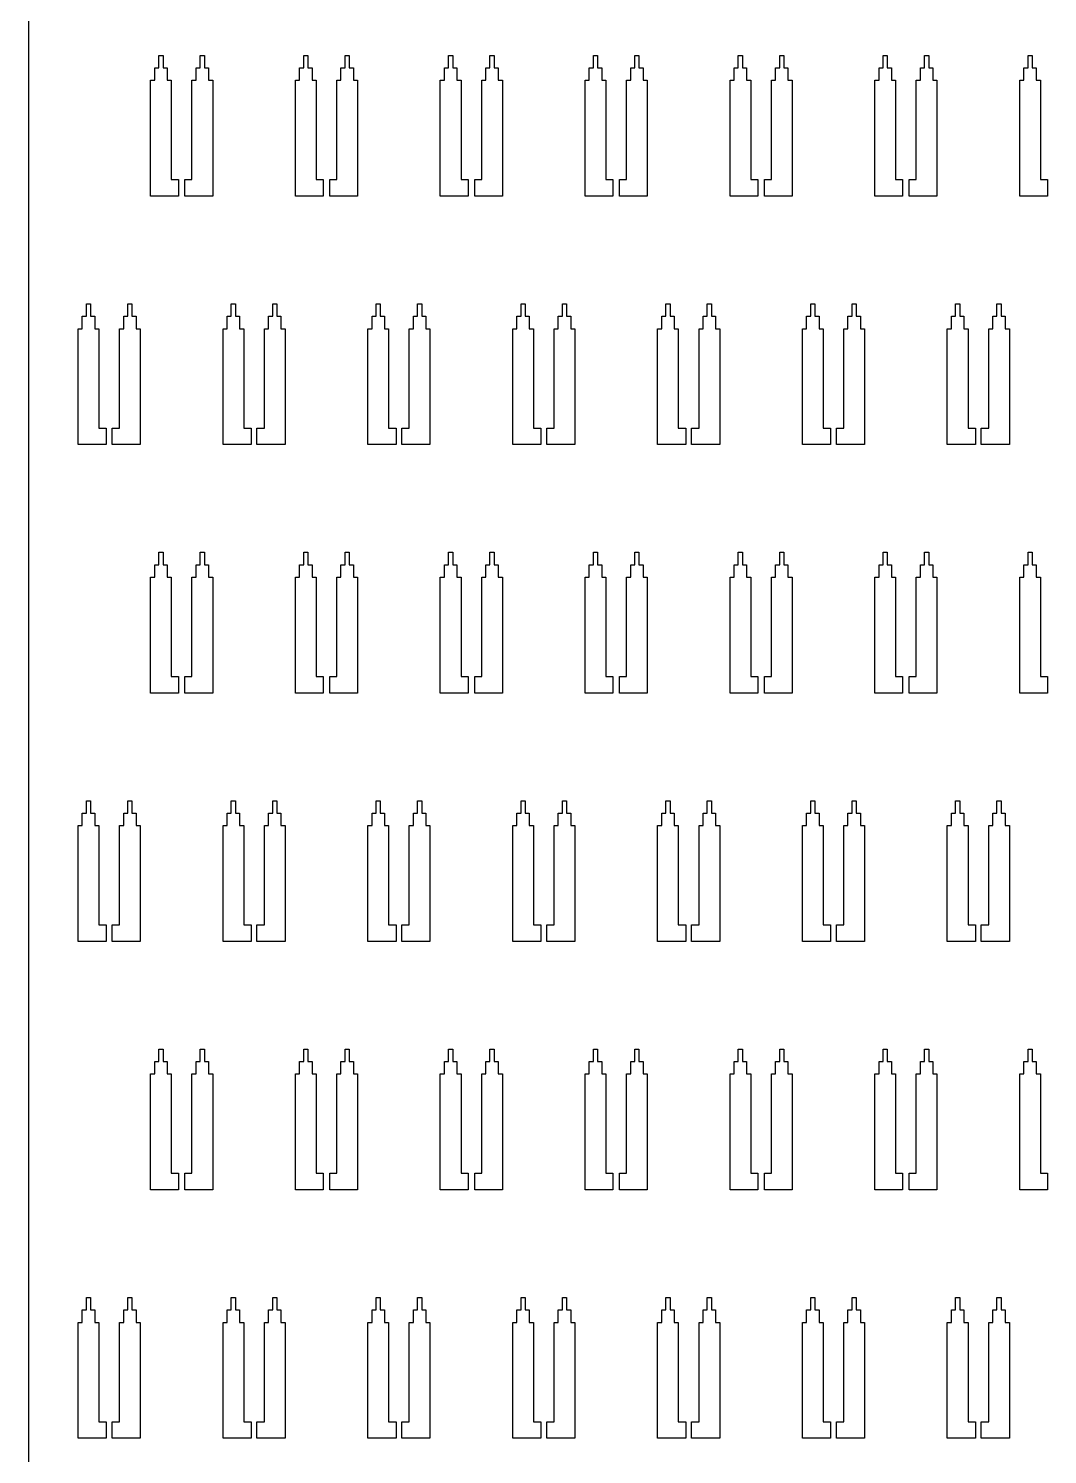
# Model space of a CAD drawing. Extents: x -38350 to 38650, y -35000 to 36000.
# Drawn here: x 20000 to 20246.2, y -23757.9 to -23413.5 of the extents above; entities that cross this region are included whole.
import ezdxf

# ---------------------------------------------------------------- set-up
doc = ezdxf.new("R2010")
doc.units = 0
doc.header["$MEASUREMENT"] = 0

msp = doc.modelspace()

# ---------------------------------------------------------------- linework, layer by layer
for p, q in [((20000, -15000), (20000, -30000)), ((20031.5, -23423), (20031.5, -23420)), ((20031.5, -23420), (20032.5, -23420)), ((20032.5, -23420), (20032.5, -23423)), ((20041.5, -23423), (20041.5, -23420)), ((20041.5, -23420), (20042.5, -23420)), ((20042.5, -23420), (20042.5, -23423)), ((20066.5, -23423), (20066.5, -23420)), ((20066.5, -23420), (20067.5, -23420)), ((20067.5, -23420), (20067.5, -23423)), ((20076.5, -23423), (20076.5, -23420)), ((20076.5, -23420), (20077.5, -23420)), ((20077.5, -23420), (20077.5, -23423)), ((20101.5, -23423), (20101.5, -23420)), ((20101.5, -23420), (20102.5, -23420)), ((20102.5, -23420), (20102.5, -23423)), ((20111.5, -23423), (20111.5, -23420)), ((20111.5, -23420), (20112.5, -23420)), ((20112.5, -23420), (20112.5, -23423)), ((20136.5, -23423), (20136.5, -23420)), ((20136.5, -23420), (20137.5, -23420)), ((20137.5, -23420), (20137.5, -23423)), ((20146.5, -23423), (20146.5, -23420)), ((20146.5, -23420), (20147.5, -23420)), ((20147.5, -23420), (20147.5, -23423)), ((20171.5, -23423), (20171.5, -23420)), ((20171.5, -23420), (20172.5, -23420)), ((20172.5, -23420), (20172.5, -23423)), ((20181.5, -23423), (20181.5, -23420)), ((20181.5, -23420), (20182.5, -23420)), ((20182.5, -23420), (20182.5, -23423)), ((20206.5, -23423), (20206.5, -23420)), ((20206.5, -23420), (20207.5, -23420)), ((20207.5, -23420), (20207.5, -23423)), ((20216.5, -23423), (20216.5, -23420)), ((20216.5, -23420), (20217.5, -23420)), ((20217.5, -23420), (20217.5, -23423)), ((20241.5, -23423), (20241.5, -23420)), ((20241.5, -23420), (20242.5, -23420)), ((20242.5, -23420), (20242.5, -23423)), ((20030.5, -23426), (20030.5, -23423)), ((20030.5, -23423), (20031.5, -23423)), ((20032.5, -23423), (20033.5, -23423)), ((20033.5, -23423), (20033.5, -23426)), ((20040.5, -23426), (20040.5, -23423)), ((20040.5, -23423), (20041.5, -23423)), ((20042.5, -23423), (20043.5, -23423)), ((20043.5, -23423), (20043.5, -23426)), ((20065.5, -23426), (20065.5, -23423)), ((20065.5, -23423), (20066.5, -23423)), ((20067.5, -23423), (20068.5, -23423)), ((20068.5, -23423), (20068.5, -23426)), ((20075.5, -23426), (20075.5, -23423)), ((20075.5, -23423), (20076.5, -23423)), ((20077.5, -23423), (20078.5, -23423)), ((20078.5, -23423), (20078.5, -23426)), ((20100.5, -23426), (20100.5, -23423)), ((20100.5, -23423), (20101.5, -23423)), ((20102.5, -23423), (20103.5, -23423)), ((20103.5, -23423), (20103.5, -23426)), ((20110.5, -23426), (20110.5, -23423)), ((20110.5, -23423), (20111.5, -23423)), ((20112.5, -23423), (20113.5, -23423)), ((20113.5, -23423), (20113.5, -23426)), ((20135.5, -23426), (20135.5, -23423)), ((20135.5, -23423), (20136.5, -23423)), ((20137.5, -23423), (20138.5, -23423)), ((20138.5, -23423), (20138.5, -23426)), ((20145.5, -23426), (20145.5, -23423)), ((20145.5, -23423), (20146.5, -23423)), ((20147.5, -23423), (20148.5, -23423)), ((20148.5, -23423), (20148.5, -23426)), ((20170.5, -23426), (20170.5, -23423)), ((20170.5, -23423), (20171.5, -23423)), ((20172.5, -23423), (20173.5, -23423)), ((20173.5, -23423), (20173.5, -23426)), ((20180.5, -23426), (20180.5, -23423)), ((20180.5, -23423), (20181.5, -23423)), ((20182.5, -23423), (20183.5, -23423)), ((20183.5, -23423), (20183.5, -23426)), ((20205.5, -23426), (20205.5, -23423)), ((20205.5, -23423), (20206.5, -23423)), ((20207.5, -23423), (20208.5, -23423)), ((20208.5, -23423), (20208.5, -23426)), ((20215.5, -23426), (20215.5, -23423)), ((20215.5, -23423), (20216.5, -23423)), ((20217.5, -23423), (20218.5, -23423)), ((20218.5, -23423), (20218.5, -23426)), ((20240.5, -23426), (20240.5, -23423)), ((20240.5, -23423), (20241.5, -23423)), ((20242.5, -23423), (20243.5, -23423)), ((20243.5, -23423), (20243.5, -23426)), ((20029.5, -23454), (20029.5, -23426)), ((20029.5, -23426), (20030.5, -23426)), ((20033.5, -23426), (20034.5, -23426)), ((20034.5, -23426), (20034.5, -23450)), ((20039.5, -23450), (20039.5, -23426)), ((20039.5, -23426), (20040.5, -23426)), ((20043.5, -23426), (20044.5, -23426)), ((20044.5, -23426), (20044.5, -23454)), ((20064.5, -23454), (20064.5, -23426)), ((20064.5, -23426), (20065.5, -23426)), ((20068.5, -23426), (20069.5, -23426)), ((20069.5, -23426), (20069.5, -23450)), ((20074.5, -23450), (20074.5, -23426)), ((20074.5, -23426), (20075.5, -23426)), ((20078.5, -23426), (20079.5, -23426)), ((20079.5, -23426), (20079.5, -23454)), ((20099.5, -23454), (20099.5, -23426)), ((20099.5, -23426), (20100.5, -23426)), ((20103.5, -23426), (20104.5, -23426)), ((20104.5, -23426), (20104.5, -23450)), ((20109.5, -23450), (20109.5, -23426)), ((20109.5, -23426), (20110.5, -23426)), ((20113.5, -23426), (20114.5, -23426)), ((20114.5, -23426), (20114.5, -23454)), ((20134.5, -23454), (20134.5, -23426)), ((20134.5, -23426), (20135.5, -23426)), ((20138.5, -23426), (20139.5, -23426)), ((20139.5, -23426), (20139.5, -23450)), ((20144.5, -23450), (20144.5, -23426)), ((20144.5, -23426), (20145.5, -23426)), ((20148.5, -23426), (20149.5, -23426)), ((20149.5, -23426), (20149.5, -23454)), ((20169.5, -23454), (20169.5, -23426)), ((20169.5, -23426), (20170.5, -23426)), ((20173.5, -23426), (20174.5, -23426)), ((20174.5, -23426), (20174.5, -23450)), ((20179.5, -23450), (20179.5, -23426)), ((20179.5, -23426), (20180.5, -23426)), ((20183.5, -23426), (20184.5, -23426)), ((20184.5, -23426), (20184.5, -23454)), ((20204.5, -23454), (20204.5, -23426)), ((20204.5, -23426), (20205.5, -23426)), ((20208.5, -23426), (20209.5, -23426)), ((20209.5, -23426), (20209.5, -23450)), ((20214.5, -23450), (20214.5, -23426)), ((20214.5, -23426), (20215.5, -23426)), ((20218.5, -23426), (20219.5, -23426)), ((20219.5, -23426), (20219.5, -23454)), ((20239.5, -23454), (20239.5, -23426)), ((20239.5, -23426), (20240.5, -23426)), ((20243.5, -23426), (20244.5, -23426)), ((20244.5, -23426), (20244.5, -23450)), ((20034.5, -23450), (20036.2, -23450)), ((20036.2, -23450), (20036.2, -23454)), ((20037.8, -23454), (20037.8, -23450)), ((20037.8, -23450), (20039.5, -23450)), ((20069.5, -23450), (20071.2, -23450)), ((20071.2, -23450), (20071.2, -23454)), ((20072.8, -23454), (20072.8, -23450)), ((20072.8, -23450), (20074.5, -23450)), ((20104.5, -23450), (20106.2, -23450)), ((20106.2, -23450), (20106.2, -23454)), ((20107.8, -23454), (20107.8, -23450)), ((20107.8, -23450), (20109.5, -23450)), ((20139.5, -23450), (20141.2, -23450)), ((20141.2, -23450), (20141.2, -23454)), ((20142.8, -23454), (20142.8, -23450)), ((20142.8, -23450), (20144.5, -23450)), ((20174.5, -23450), (20176.2, -23450)), ((20176.2, -23450), (20176.2, -23454)), ((20177.8, -23454), (20177.8, -23450)), ((20177.8, -23450), (20179.5, -23450)), ((20209.5, -23450), (20211.2, -23450)), ((20211.2, -23450), (20211.2, -23454)), ((20212.8, -23454), (20212.8, -23450)), ((20212.8, -23450), (20214.5, -23450)), ((20244.5, -23450), (20246.2, -23450)), ((20246.2, -23450), (20246.2, -23454)), ((20036.2, -23454), (20029.5, -23454)), ((20044.5, -23454), (20037.8, -23454)), ((20071.2, -23454), (20064.5, -23454)), ((20079.5, -23454), (20072.8, -23454)), ((20106.2, -23454), (20099.5, -23454)), ((20114.5, -23454), (20107.8, -23454)), ((20141.2, -23454), (20134.5, -23454)), ((20149.5, -23454), (20142.8, -23454)), ((20176.2, -23454), (20169.5, -23454)), ((20184.5, -23454), (20177.8, -23454)), ((20211.2, -23454), (20204.5, -23454)), ((20219.5, -23454), (20212.8, -23454)), ((20246.2, -23454), (20239.5, -23454)), ((20014, -23483), (20014, -23480)), ((20014, -23480), (20015, -23480)), ((20015, -23480), (20015, -23483)), ((20024, -23483), (20024, -23480)), ((20024, -23480), (20025, -23480)), ((20025, -23480), (20025, -23483)), ((20049, -23483), (20049, -23480)), ((20049, -23480), (20050, -23480)), ((20050, -23480), (20050, -23483)), ((20059, -23483), (20059, -23480)), ((20059, -23480), (20060, -23480)), ((20060, -23480), (20060, -23483)), ((20084, -23483), (20084, -23480)), ((20084, -23480), (20085, -23480)), ((20085, -23480), (20085, -23483)), ((20094, -23483), (20094, -23480)), ((20094, -23480), (20095, -23480)), ((20095, -23480), (20095, -23483)), ((20119, -23483), (20119, -23480)), ((20119, -23480), (20120, -23480)), ((20120, -23480), (20120, -23483)), ((20129, -23483), (20129, -23480)), ((20129, -23480), (20130, -23480)), ((20130, -23480), (20130, -23483)), ((20154, -23483), (20154, -23480)), ((20154, -23480), (20155, -23480)), ((20155, -23480), (20155, -23483)), ((20164, -23483), (20164, -23480)), ((20164, -23480), (20165, -23480)), ((20165, -23480), (20165, -23483)), ((20189, -23483), (20189, -23480)), ((20189, -23480), (20190, -23480)), ((20190, -23480), (20190, -23483)), ((20199, -23483), (20199, -23480)), ((20199, -23480), (20200, -23480)), ((20200, -23480), (20200, -23483)), ((20224, -23483), (20224, -23480)), ((20224, -23480), (20225, -23480)), ((20225, -23480), (20225, -23483)), ((20234, -23483), (20234, -23480)), ((20234, -23480), (20235, -23480)), ((20235, -23480), (20235, -23483)), ((20012, -23514), (20012, -23486)), ((20012, -23486), (20013, -23486)), ((20013, -23486), (20013, -23483)), ((20013, -23483), (20014, -23483)), ((20015, -23483), (20016, -23483)), ((20016, -23483), (20016, -23486)), ((20016, -23486), (20017, -23486)), ((20017, -23486), (20017, -23510)), ((20022, -23510), (20022, -23486)), ((20022, -23486), (20023, -23486)), ((20023, -23486), (20023, -23483)), ((20023, -23483), (20024, -23483)), ((20025, -23483), (20026, -23483)), ((20026, -23483), (20026, -23486)), ((20026, -23486), (20027, -23486)), ((20027, -23486), (20027, -23514)), ((20047, -23514), (20047, -23486)), ((20047, -23486), (20048, -23486)), ((20048, -23486), (20048, -23483)), ((20048, -23483), (20049, -23483)), ((20050, -23483), (20051, -23483)), ((20051, -23483), (20051, -23486)), ((20051, -23486), (20052, -23486)), ((20052, -23486), (20052, -23510)), ((20057, -23510), (20057, -23486)), ((20057, -23486), (20058, -23486)), ((20058, -23486), (20058, -23483)), ((20058, -23483), (20059, -23483)), ((20060, -23483), (20061, -23483)), ((20061, -23483), (20061, -23486)), ((20061, -23486), (20062, -23486)), ((20062, -23486), (20062, -23514)), ((20082, -23514), (20082, -23486)), ((20082, -23486), (20083, -23486)), ((20083, -23486), (20083, -23483)), ((20083, -23483), (20084, -23483)), ((20085, -23483), (20086, -23483)), ((20086, -23483), (20086, -23486)), ((20086, -23486), (20087, -23486)), ((20087, -23486), (20087, -23510)), ((20092, -23510), (20092, -23486)), ((20092, -23486), (20093, -23486)), ((20093, -23486), (20093, -23483)), ((20093, -23483), (20094, -23483)), ((20095, -23483), (20096, -23483)), ((20096, -23483), (20096, -23486)), ((20096, -23486), (20097, -23486)), ((20097, -23486), (20097, -23514)), ((20117, -23514), (20117, -23486)), ((20117, -23486), (20118, -23486)), ((20118, -23486), (20118, -23483)), ((20118, -23483), (20119, -23483)), ((20120, -23483), (20121, -23483)), ((20121, -23483), (20121, -23486)), ((20121, -23486), (20122, -23486)), ((20122, -23486), (20122, -23510)), ((20127, -23510), (20127, -23486)), ((20127, -23486), (20128, -23486)), ((20128, -23486), (20128, -23483)), ((20128, -23483), (20129, -23483)), ((20130, -23483), (20131, -23483)), ((20131, -23483), (20131, -23486)), ((20131, -23486), (20132, -23486)), ((20132, -23486), (20132, -23514)), ((20152, -23514), (20152, -23486)), ((20152, -23486), (20153, -23486)), ((20153, -23486), (20153, -23483)), ((20153, -23483), (20154, -23483)), ((20155, -23483), (20156, -23483)), ((20156, -23483), (20156, -23486)), ((20156, -23486), (20157, -23486)), ((20157, -23486), (20157, -23510)), ((20162, -23510), (20162, -23486)), ((20162, -23486), (20163, -23486)), ((20163, -23486), (20163, -23483)), ((20163, -23483), (20164, -23483)), ((20165, -23483), (20166, -23483)), ((20166, -23483), (20166, -23486)), ((20166, -23486), (20167, -23486)), ((20167, -23486), (20167, -23514)), ((20187, -23514), (20187, -23486)), ((20187, -23486), (20188, -23486)), ((20188, -23486), (20188, -23483)), ((20188, -23483), (20189, -23483)), ((20190, -23483), (20191, -23483)), ((20191, -23483), (20191, -23486)), ((20191, -23486), (20192, -23486)), ((20192, -23486), (20192, -23510)), ((20197, -23510), (20197, -23486)), ((20197, -23486), (20198, -23486)), ((20198, -23486), (20198, -23483)), ((20198, -23483), (20199, -23483)), ((20200, -23483), (20201, -23483)), ((20201, -23483), (20201, -23486)), ((20201, -23486), (20202, -23486)), ((20202, -23486), (20202, -23514)), ((20222, -23514), (20222, -23486)), ((20222, -23486), (20223, -23486)), ((20223, -23486), (20223, -23483)), ((20223, -23483), (20224, -23483)), ((20225, -23483), (20226, -23483)), ((20226, -23483), (20226, -23486)), ((20226, -23486), (20227, -23486)), ((20227, -23486), (20227, -23510)), ((20232, -23510), (20232, -23486)), ((20232, -23486), (20233, -23486)), ((20233, -23486), (20233, -23483)), ((20233, -23483), (20234, -23483)), ((20235, -23483), (20236, -23483)), ((20236, -23483), (20236, -23486)), ((20236, -23486), (20237, -23486)), ((20237, -23486), (20237, -23514)), ((20017, -23510), (20018.8, -23510)), ((20018.8, -23510), (20018.8, -23514)), ((20020.2, -23514), (20020.2, -23510)), ((20020.2, -23510), (20022, -23510)), ((20052, -23510), (20053.8, -23510)), ((20053.8, -23510), (20053.8, -23514)), ((20055.2, -23514), (20055.2, -23510)), ((20055.2, -23510), (20057, -23510)), ((20087, -23510), (20088.8, -23510)), ((20088.8, -23510), (20088.8, -23514)), ((20090.2, -23514), (20090.2, -23510)), ((20090.2, -23510), (20092, -23510)), ((20122, -23510), (20123.8, -23510)), ((20123.8, -23510), (20123.8, -23514)), ((20125.2, -23514), (20125.2, -23510)), ((20125.2, -23510), (20127, -23510)), ((20157, -23510), (20158.8, -23510)), ((20158.8, -23510), (20158.8, -23514)), ((20160.2, -23514), (20160.2, -23510)), ((20160.2, -23510), (20162, -23510)), ((20192, -23510), (20193.8, -23510)), ((20193.8, -23510), (20193.8, -23514)), ((20195.2, -23514), (20195.2, -23510)), ((20195.2, -23510), (20197, -23510)), ((20227, -23510), (20228.8, -23510)), ((20228.8, -23510), (20228.8, -23514)), ((20230.2, -23514), (20230.2, -23510)), ((20230.2, -23510), (20232, -23510)), ((20018.8, -23514), (20012, -23514)), ((20027, -23514), (20020.2, -23514)), ((20053.8, -23514), (20047, -23514)), ((20062, -23514), (20055.2, -23514)), ((20088.8, -23514), (20082, -23514)), ((20097, -23514), (20090.2, -23514)), ((20123.8, -23514), (20117, -23514)), ((20132, -23514), (20125.2, -23514)), ((20158.8, -23514), (20152, -23514)), ((20167, -23514), (20160.2, -23514)), ((20193.8, -23514), (20187, -23514)), ((20202, -23514), (20195.2, -23514)), ((20228.8, -23514), (20222, -23514)), ((20237, -23514), (20230.2, -23514)), ((20031.5, -23543), (20031.5, -23540)), ((20031.5, -23540), (20032.5, -23540)), ((20032.5, -23540), (20032.5, -23543)), ((20041.5, -23543), (20041.5, -23540)), ((20041.5, -23540), (20042.5, -23540)), ((20042.5, -23540), (20042.5, -23543)), ((20066.5, -23543), (20066.5, -23540)), ((20066.5, -23540), (20067.5, -23540)), ((20067.5, -23540), (20067.5, -23543)), ((20076.5, -23543), (20076.5, -23540)), ((20076.5, -23540), (20077.5, -23540)), ((20077.5, -23540), (20077.5, -23543)), ((20101.5, -23543), (20101.5, -23540)), ((20101.5, -23540), (20102.5, -23540)), ((20102.5, -23540), (20102.5, -23543)), ((20111.5, -23543), (20111.5, -23540)), ((20111.5, -23540), (20112.5, -23540)), ((20112.5, -23540), (20112.5, -23543)), ((20136.5, -23543), (20136.5, -23540)), ((20136.5, -23540), (20137.5, -23540)), ((20137.5, -23540), (20137.5, -23543)), ((20146.5, -23543), (20146.5, -23540)), ((20146.5, -23540), (20147.5, -23540)), ((20147.5, -23540), (20147.5, -23543)), ((20171.5, -23543), (20171.5, -23540)), ((20171.5, -23540), (20172.5, -23540)), ((20172.5, -23540), (20172.5, -23543)), ((20181.5, -23543), (20181.5, -23540)), ((20181.5, -23540), (20182.5, -23540)), ((20182.5, -23540), (20182.5, -23543)), ((20206.5, -23543), (20206.5, -23540)), ((20206.5, -23540), (20207.5, -23540)), ((20207.5, -23540), (20207.5, -23543)), ((20216.5, -23543), (20216.5, -23540)), ((20216.5, -23540), (20217.5, -23540)), ((20217.5, -23540), (20217.5, -23543)), ((20241.5, -23543), (20241.5, -23540)), ((20241.5, -23540), (20242.5, -23540)), ((20242.5, -23540), (20242.5, -23543)), ((20030.5, -23546), (20030.5, -23543)), ((20030.5, -23543), (20031.5, -23543)), ((20032.5, -23543), (20033.5, -23543)), ((20033.5, -23543), (20033.5, -23546)), ((20040.5, -23546), (20040.5, -23543)), ((20040.5, -23543), (20041.5, -23543)), ((20042.5, -23543), (20043.5, -23543)), ((20043.5, -23543), (20043.5, -23546)), ((20065.5, -23546), (20065.5, -23543)), ((20065.5, -23543), (20066.5, -23543)), ((20067.5, -23543), (20068.5, -23543)), ((20068.5, -23543), (20068.5, -23546)), ((20075.5, -23546), (20075.5, -23543)), ((20075.5, -23543), (20076.5, -23543)), ((20077.5, -23543), (20078.5, -23543)), ((20078.5, -23543), (20078.5, -23546)), ((20100.5, -23546), (20100.5, -23543)), ((20100.5, -23543), (20101.5, -23543)), ((20102.5, -23543), (20103.5, -23543)), ((20103.5, -23543), (20103.5, -23546)), ((20110.5, -23546), (20110.5, -23543)), ((20110.5, -23543), (20111.5, -23543)), ((20112.5, -23543), (20113.5, -23543)), ((20113.5, -23543), (20113.5, -23546)), ((20135.5, -23546), (20135.5, -23543)), ((20135.5, -23543), (20136.5, -23543)), ((20137.5, -23543), (20138.5, -23543)), ((20138.5, -23543), (20138.5, -23546)), ((20145.5, -23546), (20145.5, -23543)), ((20145.5, -23543), (20146.5, -23543)), ((20147.5, -23543), (20148.5, -23543)), ((20148.5, -23543), (20148.5, -23546)), ((20170.5, -23546), (20170.5, -23543)), ((20170.5, -23543), (20171.5, -23543)), ((20172.5, -23543), (20173.5, -23543)), ((20173.5, -23543), (20173.5, -23546)), ((20180.5, -23546), (20180.5, -23543)), ((20180.5, -23543), (20181.5, -23543)), ((20182.5, -23543), (20183.5, -23543)), ((20183.5, -23543), (20183.5, -23546)), ((20205.5, -23546), (20205.5, -23543)), ((20205.5, -23543), (20206.5, -23543)), ((20207.5, -23543), (20208.5, -23543)), ((20208.5, -23543), (20208.5, -23546)), ((20215.5, -23546), (20215.5, -23543)), ((20215.5, -23543), (20216.5, -23543)), ((20217.5, -23543), (20218.5, -23543)), ((20218.5, -23543), (20218.5, -23546)), ((20240.5, -23546), (20240.5, -23543)), ((20240.5, -23543), (20241.5, -23543)), ((20242.5, -23543), (20243.5, -23543)), ((20243.5, -23543), (20243.5, -23546)), ((20029.5, -23574), (20029.5, -23546)), ((20029.5, -23546), (20030.5, -23546)), ((20033.5, -23546), (20034.5, -23546)), ((20034.5, -23546), (20034.5, -23570)), ((20039.5, -23570), (20039.5, -23546)), ((20039.5, -23546), (20040.5, -23546)), ((20043.5, -23546), (20044.5, -23546)), ((20044.5, -23546), (20044.5, -23574)), ((20064.5, -23574), (20064.5, -23546)), ((20064.5, -23546), (20065.5, -23546)), ((20068.5, -23546), (20069.5, -23546)), ((20069.5, -23546), (20069.5, -23570)), ((20074.5, -23570), (20074.5, -23546)), ((20074.5, -23546), (20075.5, -23546)), ((20078.5, -23546), (20079.5, -23546)), ((20079.5, -23546), (20079.5, -23574)), ((20099.5, -23574), (20099.5, -23546)), ((20099.5, -23546), (20100.5, -23546)), ((20103.5, -23546), (20104.5, -23546)), ((20104.5, -23546), (20104.5, -23570)), ((20109.5, -23570), (20109.5, -23546)), ((20109.5, -23546), (20110.5, -23546)), ((20113.5, -23546), (20114.5, -23546)), ((20114.5, -23546), (20114.5, -23574)), ((20134.5, -23574), (20134.5, -23546)), ((20134.5, -23546), (20135.5, -23546)), ((20138.5, -23546), (20139.5, -23546)), ((20139.5, -23546), (20139.5, -23570)), ((20144.5, -23570), (20144.5, -23546)), ((20144.5, -23546), (20145.5, -23546)), ((20148.5, -23546), (20149.5, -23546)), ((20149.5, -23546), (20149.5, -23574)), ((20169.5, -23574), (20169.5, -23546)), ((20169.5, -23546), (20170.5, -23546)), ((20173.5, -23546), (20174.5, -23546)), ((20174.5, -23546), (20174.5, -23570)), ((20179.5, -23570), (20179.5, -23546)), ((20179.5, -23546), (20180.5, -23546)), ((20183.5, -23546), (20184.5, -23546)), ((20184.5, -23546), (20184.5, -23574)), ((20204.5, -23574), (20204.5, -23546)), ((20204.5, -23546), (20205.5, -23546)), ((20208.5, -23546), (20209.5, -23546)), ((20209.5, -23546), (20209.5, -23570)), ((20214.5, -23570), (20214.5, -23546)), ((20214.5, -23546), (20215.5, -23546)), ((20218.5, -23546), (20219.5, -23546)), ((20219.5, -23546), (20219.5, -23574)), ((20239.5, -23574), (20239.5, -23546)), ((20239.5, -23546), (20240.5, -23546)), ((20243.5, -23546), (20244.5, -23546)), ((20244.5, -23546), (20244.5, -23570)), ((20034.5, -23570), (20036.2, -23570)), ((20036.2, -23570), (20036.2, -23574)), ((20037.8, -23574), (20037.8, -23570)), ((20037.8, -23570), (20039.5, -23570)), ((20069.5, -23570), (20071.2, -23570)), ((20071.2, -23570), (20071.2, -23574)), ((20072.8, -23574), (20072.8, -23570)), ((20072.8, -23570), (20074.5, -23570)), ((20104.5, -23570), (20106.2, -23570)), ((20106.2, -23570), (20106.2, -23574)), ((20107.8, -23574), (20107.8, -23570)), ((20107.8, -23570), (20109.5, -23570)), ((20139.5, -23570), (20141.2, -23570)), ((20141.2, -23570), (20141.2, -23574)), ((20142.8, -23574), (20142.8, -23570)), ((20142.8, -23570), (20144.5, -23570)), ((20174.5, -23570), (20176.2, -23570)), ((20176.2, -23570), (20176.2, -23574)), ((20177.8, -23574), (20177.8, -23570)), ((20177.8, -23570), (20179.5, -23570)), ((20209.5, -23570), (20211.2, -23570)), ((20211.2, -23570), (20211.2, -23574)), ((20212.8, -23574), (20212.8, -23570)), ((20212.8, -23570), (20214.5, -23570)), ((20244.5, -23570), (20246.2, -23570)), ((20246.2, -23570), (20246.2, -23574)), ((20036.2, -23574), (20029.5, -23574)), ((20044.5, -23574), (20037.8, -23574)), ((20071.2, -23574), (20064.5, -23574)), ((20079.5, -23574), (20072.8, -23574)), ((20106.2, -23574), (20099.5, -23574)), ((20114.5, -23574), (20107.8, -23574)), ((20141.2, -23574), (20134.5, -23574)), ((20149.5, -23574), (20142.8, -23574)), ((20176.2, -23574), (20169.5, -23574)), ((20184.5, -23574), (20177.8, -23574)), ((20211.2, -23574), (20204.5, -23574)), ((20219.5, -23574), (20212.8, -23574)), ((20246.2, -23574), (20239.5, -23574)), ((20013, -23606), (20013, -23603)), ((20013, -23603), (20014, -23603)), ((20014, -23603), (20014, -23600)), ((20014, -23600), (20015, -23600)), ((20015, -23600), (20015, -23603)), ((20015, -23603), (20016, -23603)), ((20016, -23603), (20016, -23606)), ((20023, -23606), (20023, -23603)), ((20023, -23603), (20024, -23603)), ((20024, -23603), (20024, -23600)), ((20024, -23600), (20025, -23600)), ((20025, -23600), (20025, -23603)), ((20025, -23603), (20026, -23603)), ((20026, -23603), (20026, -23606)), ((20048, -23606), (20048, -23603)), ((20048, -23603), (20049, -23603)), ((20049, -23603), (20049, -23600)), ((20049, -23600), (20050, -23600)), ((20050, -23600), (20050, -23603)), ((20050, -23603), (20051, -23603)), ((20051, -23603), (20051, -23606)), ((20058, -23606), (20058, -23603)), ((20058, -23603), (20059, -23603)), ((20059, -23603), (20059, -23600)), ((20059, -23600), (20060, -23600)), ((20060, -23600), (20060, -23603)), ((20060, -23603), (20061, -23603)), ((20061, -23603), (20061, -23606)), ((20083, -23606), (20083, -23603)), ((20083, -23603), (20084, -23603)), ((20084, -23603), (20084, -23600)), ((20084, -23600), (20085, -23600)), ((20085, -23600), (20085, -23603)), ((20085, -23603), (20086, -23603)), ((20086, -23603), (20086, -23606)), ((20093, -23606), (20093, -23603)), ((20093, -23603), (20094, -23603)), ((20094, -23603), (20094, -23600)), ((20094, -23600), (20095, -23600)), ((20095, -23600), (20095, -23603)), ((20095, -23603), (20096, -23603)), ((20096, -23603), (20096, -23606)), ((20118, -23606), (20118, -23603)), ((20118, -23603), (20119, -23603)), ((20119, -23603), (20119, -23600)), ((20119, -23600), (20120, -23600)), ((20120, -23600), (20120, -23603)), ((20120, -23603), (20121, -23603)), ((20121, -23603), (20121, -23606)), ((20128, -23606), (20128, -23603)), ((20128, -23603), (20129, -23603)), ((20129, -23603), (20129, -23600)), ((20129, -23600), (20130, -23600)), ((20130, -23600), (20130, -23603)), ((20130, -23603), (20131, -23603)), ((20131, -23603), (20131, -23606)), ((20153, -23606), (20153, -23603)), ((20153, -23603), (20154, -23603)), ((20154, -23603), (20154, -23600)), ((20154, -23600), (20155, -23600)), ((20155, -23600), (20155, -23603)), ((20155, -23603), (20156, -23603)), ((20156, -23603), (20156, -23606)), ((20163, -23606), (20163, -23603)), ((20163, -23603), (20164, -23603)), ((20164, -23603), (20164, -23600)), ((20164, -23600), (20165, -23600)), ((20165, -23600), (20165, -23603)), ((20165, -23603), (20166, -23603)), ((20166, -23603), (20166, -23606)), ((20188, -23606), (20188, -23603)), ((20188, -23603), (20189, -23603)), ((20189, -23603), (20189, -23600)), ((20189, -23600), (20190, -23600)), ((20190, -23600), (20190, -23603)), ((20190, -23603), (20191, -23603)), ((20191, -23603), (20191, -23606)), ((20198, -23606), (20198, -23603)), ((20198, -23603), (20199, -23603)), ((20199, -23603), (20199, -23600)), ((20199, -23600), (20200, -23600)), ((20200, -23600), (20200, -23603)), ((20200, -23603), (20201, -23603)), ((20201, -23603), (20201, -23606)), ((20223, -23606), (20223, -23603)), ((20223, -23603), (20224, -23603)), ((20224, -23603), (20224, -23600)), ((20224, -23600), (20225, -23600)), ((20225, -23600), (20225, -23603)), ((20225, -23603), (20226, -23603)), ((20226, -23603), (20226, -23606)), ((20233, -23606), (20233, -23603)), ((20233, -23603), (20234, -23603)), ((20234, -23603), (20234, -23600)), ((20234, -23600), (20235, -23600)), ((20235, -23600), (20235, -23603)), ((20235, -23603), (20236, -23603)), ((20236, -23603), (20236, -23606)), ((20012, -23634), (20012, -23606)), ((20012, -23606), (20013, -23606)), ((20016, -23606), (20017, -23606)), ((20017, -23606), (20017, -23630)), ((20022, -23630), (20022, -23606)), ((20022, -23606), (20023, -23606)), ((20026, -23606), (20027, -23606)), ((20027, -23606), (20027, -23634)), ((20047, -23634), (20047, -23606)), ((20047, -23606), (20048, -23606)), ((20051, -23606), (20052, -23606)), ((20052, -23606), (20052, -23630)), ((20057, -23630), (20057, -23606)), ((20057, -23606), (20058, -23606)), ((20061, -23606), (20062, -23606)), ((20062, -23606), (20062, -23634)), ((20082, -23634), (20082, -23606)), ((20082, -23606), (20083, -23606)), ((20086, -23606), (20087, -23606)), ((20087, -23606), (20087, -23630)), ((20092, -23630), (20092, -23606)), ((20092, -23606), (20093, -23606)), ((20096, -23606), (20097, -23606)), ((20097, -23606), (20097, -23634)), ((20117, -23634), (20117, -23606)), ((20117, -23606), (20118, -23606)), ((20121, -23606), (20122, -23606)), ((20122, -23606), (20122, -23630)), ((20127, -23630), (20127, -23606)), ((20127, -23606), (20128, -23606)), ((20131, -23606), (20132, -23606)), ((20132, -23606), (20132, -23634)), ((20152, -23634), (20152, -23606)), ((20152, -23606), (20153, -23606)), ((20156, -23606), (20157, -23606)), ((20157, -23606), (20157, -23630)), ((20162, -23630), (20162, -23606)), ((20162, -23606), (20163, -23606)), ((20166, -23606), (20167, -23606)), ((20167, -23606), (20167, -23634)), ((20187, -23634), (20187, -23606)), ((20187, -23606), (20188, -23606)), ((20191, -23606), (20192, -23606)), ((20192, -23606), (20192, -23630)), ((20197, -23630), (20197, -23606)), ((20197, -23606), (20198, -23606)), ((20201, -23606), (20202, -23606)), ((20202, -23606), (20202, -23634)), ((20222, -23634), (20222, -23606)), ((20222, -23606), (20223, -23606)), ((20226, -23606), (20227, -23606)), ((20227, -23606), (20227, -23630)), ((20232, -23630), (20232, -23606)), ((20232, -23606), (20233, -23606)), ((20236, -23606), (20237, -23606)), ((20237, -23606), (20237, -23634)), ((20017, -23630), (20018.8, -23630)), ((20018.8, -23630), (20018.8, -23634)), ((20020.2, -23634), (20020.2, -23630)), ((20020.2, -23630), (20022, -23630)), ((20052, -23630), (20053.8, -23630)), ((20053.8, -23630), (20053.8, -23634)), ((20055.2, -23634), (20055.2, -23630)), ((20055.2, -23630), (20057, -23630)), ((20087, -23630), (20088.8, -23630)), ((20088.8, -23630), (20088.8, -23634)), ((20090.2, -23634), (20090.2, -23630)), ((20090.2, -23630), (20092, -23630)), ((20122, -23630), (20123.8, -23630)), ((20123.8, -23630), (20123.8, -23634)), ((20125.2, -23634), (20125.2, -23630)), ((20125.2, -23630), (20127, -23630)), ((20157, -23630), (20158.8, -23630)), ((20158.8, -23630), (20158.8, -23634)), ((20160.2, -23634), (20160.2, -23630)), ((20160.2, -23630), (20162, -23630)), ((20192, -23630), (20193.8, -23630)), ((20193.8, -23630), (20193.8, -23634)), ((20195.2, -23634), (20195.2, -23630)), ((20195.2, -23630), (20197, -23630)), ((20227, -23630), (20228.8, -23630)), ((20228.8, -23630), (20228.8, -23634)), ((20230.2, -23634), (20230.2, -23630)), ((20230.2, -23630), (20232, -23630)), ((20018.8, -23634), (20012, -23634)), ((20027, -23634), (20020.2, -23634)), ((20053.8, -23634), (20047, -23634)), ((20062, -23634), (20055.2, -23634)), ((20088.8, -23634), (20082, -23634)), ((20097, -23634), (20090.2, -23634)), ((20123.8, -23634), (20117, -23634)), ((20132, -23634), (20125.2, -23634)), ((20158.8, -23634), (20152, -23634)), ((20167, -23634), (20160.2, -23634)), ((20193.8, -23634), (20187, -23634)), ((20202, -23634), (20195.2, -23634)), ((20228.8, -23634), (20222, -23634)), ((20237, -23634), (20230.2, -23634)), ((20031.5, -23663), (20031.5, -23660)), ((20031.5, -23660), (20032.5, -23660)), ((20032.5, -23660), (20032.5, -23663)), ((20041.5, -23663), (20041.5, -23660)), ((20041.5, -23660), (20042.5, -23660)), ((20042.5, -23660), (20042.5, -23663)), ((20066.5, -23663), (20066.5, -23660)), ((20066.5, -23660), (20067.5, -23660)), ((20067.5, -23660), (20067.5, -23663)), ((20076.5, -23663), (20076.5, -23660)), ((20076.5, -23660), (20077.5, -23660)), ((20077.5, -23660), (20077.5, -23663)), ((20101.5, -23663), (20101.5, -23660)), ((20101.5, -23660), (20102.5, -23660)), ((20102.5, -23660), (20102.5, -23663)), ((20111.5, -23663), (20111.5, -23660)), ((20111.5, -23660), (20112.5, -23660)), ((20112.5, -23660), (20112.5, -23663)), ((20136.5, -23663), (20136.5, -23660)), ((20136.5, -23660), (20137.5, -23660)), ((20137.5, -23660), (20137.5, -23663)), ((20146.5, -23663), (20146.5, -23660)), ((20146.5, -23660), (20147.5, -23660)), ((20147.5, -23660), (20147.5, -23663)), ((20171.5, -23663), (20171.5, -23660)), ((20171.5, -23660), (20172.5, -23660)), ((20172.5, -23660), (20172.5, -23663)), ((20181.5, -23663), (20181.5, -23660)), ((20181.5, -23660), (20182.5, -23660)), ((20182.5, -23660), (20182.5, -23663)), ((20206.5, -23663), (20206.5, -23660)), ((20206.5, -23660), (20207.5, -23660)), ((20207.5, -23660), (20207.5, -23663)), ((20216.5, -23663), (20216.5, -23660)), ((20216.5, -23660), (20217.5, -23660)), ((20217.5, -23660), (20217.5, -23663)), ((20241.5, -23663), (20241.5, -23660)), ((20241.5, -23660), (20242.5, -23660)), ((20242.5, -23660), (20242.5, -23663)), ((20030.5, -23666), (20030.5, -23663)), ((20030.5, -23663), (20031.5, -23663)), ((20032.5, -23663), (20033.5, -23663)), ((20033.5, -23663), (20033.5, -23666)), ((20040.5, -23666), (20040.5, -23663)), ((20040.5, -23663), (20041.5, -23663)), ((20042.5, -23663), (20043.5, -23663)), ((20043.5, -23663), (20043.5, -23666)), ((20065.5, -23666), (20065.5, -23663)), ((20065.5, -23663), (20066.5, -23663)), ((20067.5, -23663), (20068.5, -23663)), ((20068.5, -23663), (20068.5, -23666)), ((20075.5, -23666), (20075.5, -23663)), ((20075.5, -23663), (20076.5, -23663)), ((20077.5, -23663), (20078.5, -23663)), ((20078.5, -23663), (20078.5, -23666)), ((20100.5, -23666), (20100.5, -23663)), ((20100.5, -23663), (20101.5, -23663)), ((20102.5, -23663), (20103.5, -23663)), ((20103.5, -23663), (20103.5, -23666)), ((20110.5, -23666), (20110.5, -23663)), ((20110.5, -23663), (20111.5, -23663)), ((20112.5, -23663), (20113.5, -23663)), ((20113.5, -23663), (20113.5, -23666)), ((20135.5, -23666), (20135.5, -23663)), ((20135.5, -23663), (20136.5, -23663)), ((20137.5, -23663), (20138.5, -23663)), ((20138.5, -23663), (20138.5, -23666)), ((20145.5, -23666), (20145.5, -23663)), ((20145.5, -23663), (20146.5, -23663)), ((20147.5, -23663), (20148.5, -23663)), ((20148.5, -23663), (20148.5, -23666)), ((20170.5, -23666), (20170.5, -23663)), ((20170.5, -23663), (20171.5, -23663)), ((20172.5, -23663), (20173.5, -23663)), ((20173.5, -23663), (20173.5, -23666)), ((20180.5, -23666), (20180.5, -23663)), ((20180.5, -23663), (20181.5, -23663)), ((20182.5, -23663), (20183.5, -23663)), ((20183.5, -23663), (20183.5, -23666)), ((20205.5, -23666), (20205.5, -23663)), ((20205.5, -23663), (20206.5, -23663)), ((20207.5, -23663), (20208.5, -23663)), ((20208.5, -23663), (20208.5, -23666)), ((20215.5, -23666), (20215.5, -23663)), ((20215.5, -23663), (20216.5, -23663)), ((20217.5, -23663), (20218.5, -23663)), ((20218.5, -23663), (20218.5, -23666)), ((20240.5, -23666), (20240.5, -23663)), ((20240.5, -23663), (20241.5, -23663)), ((20242.5, -23663), (20243.5, -23663)), ((20243.5, -23663), (20243.5, -23666)), ((20029.5, -23694), (20029.5, -23666)), ((20029.5, -23666), (20030.5, -23666)), ((20033.5, -23666), (20034.5, -23666)), ((20034.5, -23666), (20034.5, -23690)), ((20039.5, -23690), (20039.5, -23666)), ((20039.5, -23666), (20040.5, -23666)), ((20043.5, -23666), (20044.5, -23666)), ((20044.5, -23666), (20044.5, -23694)), ((20064.5, -23694), (20064.5, -23666)), ((20064.5, -23666), (20065.5, -23666)), ((20068.5, -23666), (20069.5, -23666)), ((20069.5, -23666), (20069.5, -23690)), ((20074.5, -23690), (20074.5, -23666)), ((20074.5, -23666), (20075.5, -23666)), ((20078.5, -23666), (20079.5, -23666)), ((20079.5, -23666), (20079.5, -23694)), ((20099.5, -23694), (20099.5, -23666)), ((20099.5, -23666), (20100.5, -23666)), ((20103.5, -23666), (20104.5, -23666)), ((20104.5, -23666), (20104.5, -23690)), ((20109.5, -23690), (20109.5, -23666)), ((20109.5, -23666), (20110.5, -23666)), ((20113.5, -23666), (20114.5, -23666)), ((20114.5, -23666), (20114.5, -23694)), ((20134.5, -23694), (20134.5, -23666)), ((20134.5, -23666), (20135.5, -23666)), ((20138.5, -23666), (20139.5, -23666)), ((20139.5, -23666), (20139.5, -23690)), ((20144.5, -23690), (20144.5, -23666)), ((20144.5, -23666), (20145.5, -23666)), ((20148.5, -23666), (20149.5, -23666)), ((20149.5, -23666), (20149.5, -23694)), ((20169.5, -23694), (20169.5, -23666)), ((20169.5, -23666), (20170.5, -23666)), ((20173.5, -23666), (20174.5, -23666)), ((20174.5, -23666), (20174.5, -23690)), ((20179.5, -23690), (20179.5, -23666)), ((20179.5, -23666), (20180.5, -23666)), ((20183.5, -23666), (20184.5, -23666)), ((20184.5, -23666), (20184.5, -23694)), ((20204.5, -23694), (20204.5, -23666)), ((20204.5, -23666), (20205.5, -23666)), ((20208.5, -23666), (20209.5, -23666)), ((20209.5, -23666), (20209.5, -23690)), ((20214.5, -23690), (20214.5, -23666)), ((20214.5, -23666), (20215.5, -23666)), ((20218.5, -23666), (20219.5, -23666)), ((20219.5, -23666), (20219.5, -23694)), ((20239.5, -23694), (20239.5, -23666)), ((20239.5, -23666), (20240.5, -23666)), ((20243.5, -23666), (20244.5, -23666)), ((20244.5, -23666), (20244.5, -23690)), ((20034.5, -23690), (20036.2, -23690)), ((20036.2, -23690), (20036.2, -23694)), ((20037.8, -23694), (20037.8, -23690)), ((20037.8, -23690), (20039.5, -23690)), ((20069.5, -23690), (20071.2, -23690)), ((20071.2, -23690), (20071.2, -23694)), ((20072.8, -23694), (20072.8, -23690)), ((20072.8, -23690), (20074.5, -23690)), ((20104.5, -23690), (20106.2, -23690)), ((20106.2, -23690), (20106.2, -23694)), ((20107.8, -23694), (20107.8, -23690)), ((20107.8, -23690), (20109.5, -23690)), ((20139.5, -23690), (20141.2, -23690)), ((20141.2, -23690), (20141.2, -23694)), ((20142.8, -23694), (20142.8, -23690)), ((20142.8, -23690), (20144.5, -23690)), ((20174.5, -23690), (20176.2, -23690)), ((20176.2, -23690), (20176.2, -23694)), ((20177.8, -23694), (20177.8, -23690)), ((20177.8, -23690), (20179.5, -23690)), ((20209.5, -23690), (20211.2, -23690)), ((20211.2, -23690), (20211.2, -23694)), ((20212.8, -23694), (20212.8, -23690)), ((20212.8, -23690), (20214.5, -23690)), ((20244.5, -23690), (20246.2, -23690)), ((20246.2, -23690), (20246.2, -23694)), ((20036.2, -23694), (20029.5, -23694)), ((20044.5, -23694), (20037.8, -23694)), ((20071.2, -23694), (20064.5, -23694)), ((20079.5, -23694), (20072.8, -23694)), ((20106.2, -23694), (20099.5, -23694)), ((20114.5, -23694), (20107.8, -23694)), ((20141.2, -23694), (20134.5, -23694)), ((20149.5, -23694), (20142.8, -23694)), ((20176.2, -23694), (20169.5, -23694)), ((20184.5, -23694), (20177.8, -23694)), ((20211.2, -23694), (20204.5, -23694)), ((20219.5, -23694), (20212.8, -23694)), ((20246.2, -23694), (20239.5, -23694)), ((20014, -23723), (20014, -23720)), ((20014, -23720), (20015, -23720)), ((20015, -23720), (20015, -23723)), ((20024, -23723), (20024, -23720)), ((20024, -23720), (20025, -23720)), ((20025, -23720), (20025, -23723)), ((20049, -23723), (20049, -23720)), ((20049, -23720), (20050, -23720)), ((20050, -23720), (20050, -23723)), ((20059, -23723), (20059, -23720)), ((20059, -23720), (20060, -23720)), ((20060, -23720), (20060, -23723)), ((20084, -23723), (20084, -23720)), ((20084, -23720), (20085, -23720)), ((20085, -23720), (20085, -23723)), ((20094, -23723), (20094, -23720)), ((20094, -23720), (20095, -23720)), ((20095, -23720), (20095, -23723)), ((20119, -23723), (20119, -23720)), ((20119, -23720), (20120, -23720)), ((20120, -23720), (20120, -23723)), ((20129, -23723), (20129, -23720)), ((20129, -23720), (20130, -23720)), ((20130, -23720), (20130, -23723)), ((20154, -23723), (20154, -23720)), ((20154, -23720), (20155, -23720)), ((20155, -23720), (20155, -23723)), ((20164, -23723), (20164, -23720)), ((20164, -23720), (20165, -23720)), ((20165, -23720), (20165, -23723)), ((20189, -23723), (20189, -23720)), ((20189, -23720), (20190, -23720)), ((20190, -23720), (20190, -23723)), ((20199, -23723), (20199, -23720)), ((20199, -23720), (20200, -23720)), ((20200, -23720), (20200, -23723)), ((20224, -23723), (20224, -23720)), ((20224, -23720), (20225, -23720)), ((20225, -23720), (20225, -23723)), ((20234, -23723), (20234, -23720)), ((20234, -23720), (20235, -23720)), ((20235, -23720), (20235, -23723)), ((20013, -23726), (20013, -23723)), ((20013, -23723), (20014, -23723)), ((20015, -23723), (20016, -23723)), ((20016, -23723), (20016, -23726)), ((20023, -23726), (20023, -23723)), ((20023, -23723), (20024, -23723)), ((20025, -23723), (20026, -23723)), ((20026, -23723), (20026, -23726)), ((20048, -23726), (20048, -23723)), ((20048, -23723), (20049, -23723)), ((20050, -23723), (20051, -23723)), ((20051, -23723), (20051, -23726)), ((20058, -23726), (20058, -23723)), ((20058, -23723), (20059, -23723)), ((20060, -23723), (20061, -23723)), ((20061, -23723), (20061, -23726)), ((20083, -23726), (20083, -23723)), ((20083, -23723), (20084, -23723)), ((20085, -23723), (20086, -23723)), ((20086, -23723), (20086, -23726)), ((20093, -23726), (20093, -23723)), ((20093, -23723), (20094, -23723)), ((20095, -23723), (20096, -23723)), ((20096, -23723), (20096, -23726)), ((20118, -23726), (20118, -23723)), ((20118, -23723), (20119, -23723)), ((20120, -23723), (20121, -23723)), ((20121, -23723), (20121, -23726)), ((20128, -23726), (20128, -23723)), ((20128, -23723), (20129, -23723)), ((20130, -23723), (20131, -23723)), ((20131, -23723), (20131, -23726)), ((20153, -23726), (20153, -23723)), ((20153, -23723), (20154, -23723)), ((20155, -23723), (20156, -23723)), ((20156, -23723), (20156, -23726)), ((20163, -23726), (20163, -23723)), ((20163, -23723), (20164, -23723)), ((20165, -23723), (20166, -23723)), ((20166, -23723), (20166, -23726)), ((20188, -23726), (20188, -23723)), ((20188, -23723), (20189, -23723)), ((20190, -23723), (20191, -23723)), ((20191, -23723), (20191, -23726)), ((20198, -23726), (20198, -23723)), ((20198, -23723), (20199, -23723)), ((20200, -23723), (20201, -23723)), ((20201, -23723), (20201, -23726)), ((20223, -23726), (20223, -23723)), ((20223, -23723), (20224, -23723)), ((20225, -23723), (20226, -23723)), ((20226, -23723), (20226, -23726)), ((20233, -23726), (20233, -23723)), ((20233, -23723), (20234, -23723)), ((20235, -23723), (20236, -23723)), ((20236, -23723), (20236, -23726)), ((20012, -23754), (20012, -23726)), ((20012, -23726), (20013, -23726)), ((20016, -23726), (20017, -23726)), ((20017, -23726), (20017, -23750)), ((20022, -23750), (20022, -23726)), ((20022, -23726), (20023, -23726)), ((20026, -23726), (20027, -23726)), ((20027, -23726), (20027, -23754)), ((20047, -23754), (20047, -23726)), ((20047, -23726), (20048, -23726)), ((20051, -23726), (20052, -23726)), ((20052, -23726), (20052, -23750)), ((20057, -23750), (20057, -23726)), ((20057, -23726), (20058, -23726)), ((20061, -23726), (20062, -23726)), ((20062, -23726), (20062, -23754)), ((20082, -23754), (20082, -23726)), ((20082, -23726), (20083, -23726)), ((20086, -23726), (20087, -23726)), ((20087, -23726), (20087, -23750)), ((20092, -23750), (20092, -23726)), ((20092, -23726), (20093, -23726)), ((20096, -23726), (20097, -23726)), ((20097, -23726), (20097, -23754)), ((20117, -23754), (20117, -23726)), ((20117, -23726), (20118, -23726)), ((20121, -23726), (20122, -23726)), ((20122, -23726), (20122, -23750)), ((20127, -23750), (20127, -23726)), ((20127, -23726), (20128, -23726)), ((20131, -23726), (20132, -23726)), ((20132, -23726), (20132, -23754)), ((20152, -23754), (20152, -23726)), ((20152, -23726), (20153, -23726)), ((20156, -23726), (20157, -23726)), ((20157, -23726), (20157, -23750)), ((20162, -23750), (20162, -23726)), ((20162, -23726), (20163, -23726)), ((20166, -23726), (20167, -23726)), ((20167, -23726), (20167, -23754)), ((20187, -23754), (20187, -23726)), ((20187, -23726), (20188, -23726)), ((20191, -23726), (20192, -23726)), ((20192, -23726), (20192, -23750)), ((20197, -23750), (20197, -23726)), ((20197, -23726), (20198, -23726)), ((20201, -23726), (20202, -23726)), ((20202, -23726), (20202, -23754)), ((20222, -23754), (20222, -23726)), ((20222, -23726), (20223, -23726)), ((20226, -23726), (20227, -23726)), ((20227, -23726), (20227, -23750)), ((20232, -23750), (20232, -23726)), ((20232, -23726), (20233, -23726)), ((20236, -23726), (20237, -23726)), ((20237, -23726), (20237, -23754)), ((20017, -23750), (20018.8, -23750)), ((20018.8, -23750), (20018.8, -23754)), ((20020.2, -23754), (20020.2, -23750)), ((20020.2, -23750), (20022, -23750)), ((20052, -23750), (20053.8, -23750)), ((20053.8, -23750), (20053.8, -23754)), ((20055.2, -23754), (20055.2, -23750)), ((20055.2, -23750), (20057, -23750)), ((20087, -23750), (20088.8, -23750)), ((20088.8, -23750), (20088.8, -23754)), ((20090.2, -23754), (20090.2, -23750)), ((20090.2, -23750), (20092, -23750)), ((20122, -23750), (20123.8, -23750)), ((20123.8, -23750), (20123.8, -23754)), ((20125.2, -23754), (20125.2, -23750)), ((20125.2, -23750), (20127, -23750)), ((20157, -23750), (20158.8, -23750)), ((20158.8, -23750), (20158.8, -23754)), ((20160.2, -23754), (20160.2, -23750)), ((20160.2, -23750), (20162, -23750)), ((20192, -23750), (20193.8, -23750)), ((20193.8, -23750), (20193.8, -23754)), ((20195.2, -23754), (20195.2, -23750)), ((20195.2, -23750), (20197, -23750)), ((20227, -23750), (20228.8, -23750)), ((20228.8, -23750), (20228.8, -23754)), ((20230.2, -23754), (20230.2, -23750)), ((20230.2, -23750), (20232, -23750)), ((20018.8, -23754), (20012, -23754)), ((20027, -23754), (20020.2, -23754)), ((20053.8, -23754), (20047, -23754)), ((20062, -23754), (20055.2, -23754)), ((20088.8, -23754), (20082, -23754)), ((20097, -23754), (20090.2, -23754)), ((20123.8, -23754), (20117, -23754)), ((20132, -23754), (20125.2, -23754)), ((20158.8, -23754), (20152, -23754)), ((20167, -23754), (20160.2, -23754)), ((20193.8, -23754), (20187, -23754)), ((20202, -23754), (20195.2, -23754)), ((20228.8, -23754), (20222, -23754)), ((20237, -23754), (20230.2, -23754))]:
    msp.add_line(p, q)

doc.saveas('drawing.dxf')
